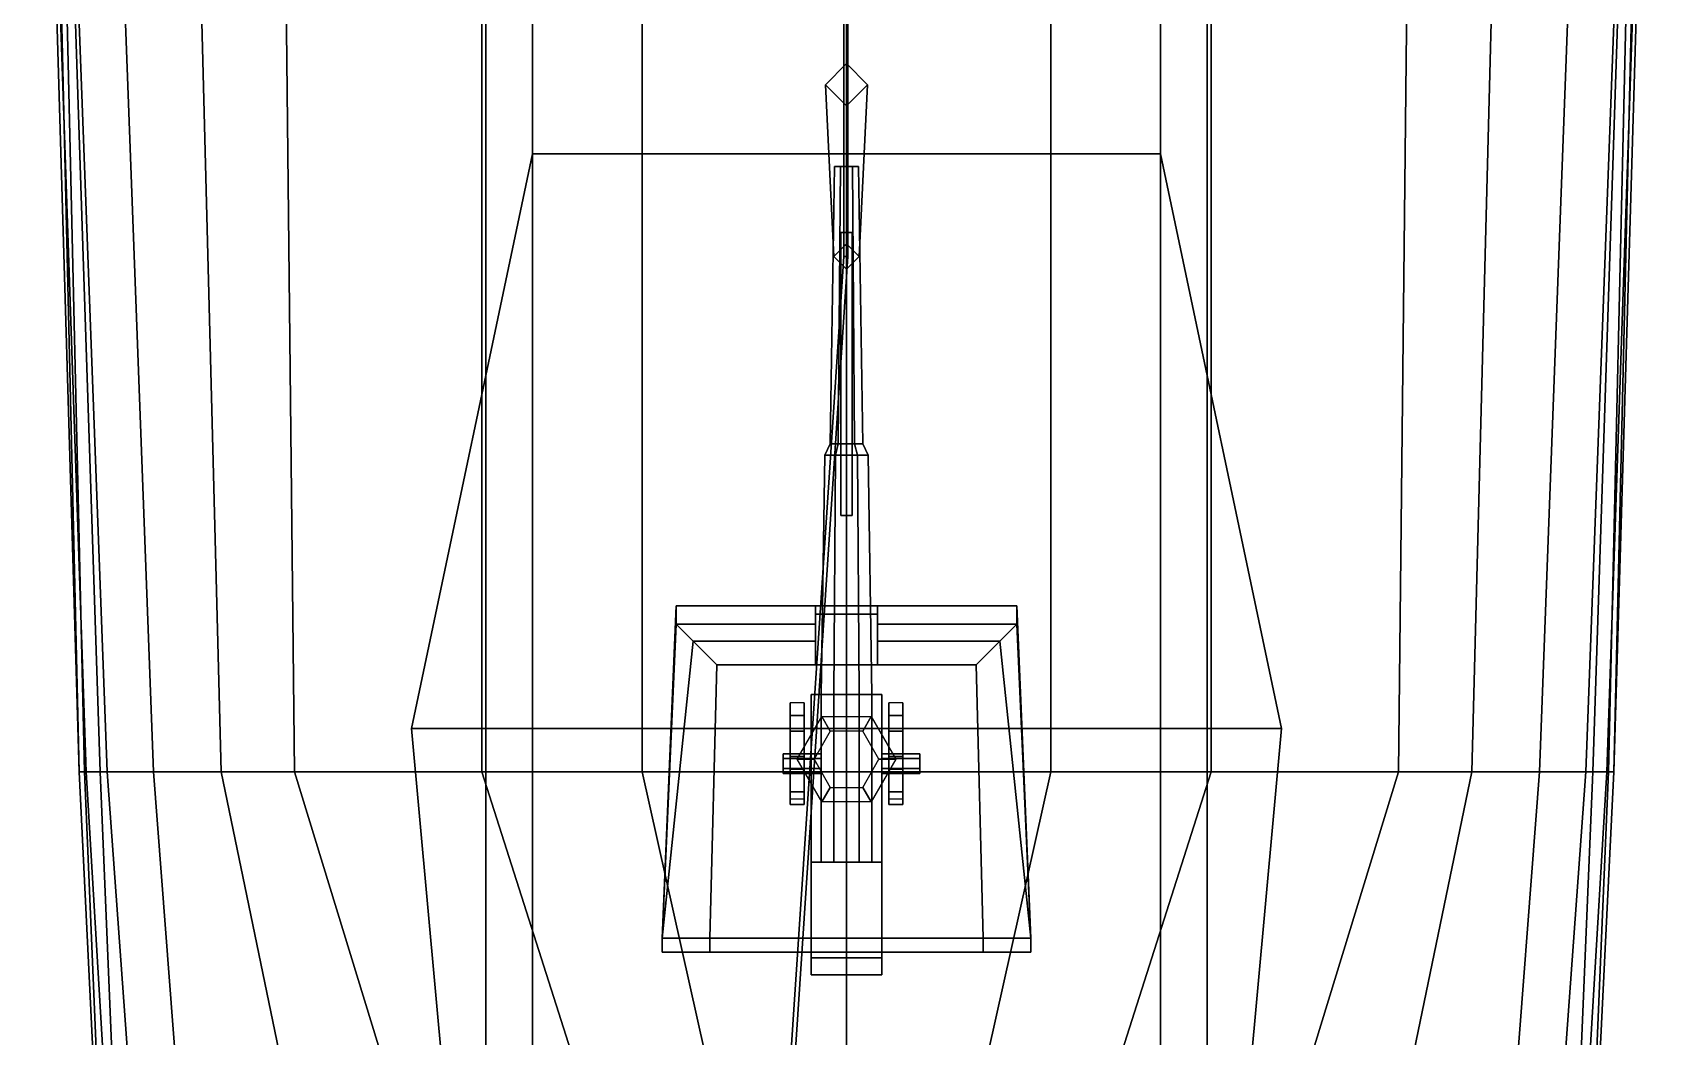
# Model space of a CAD drawing. Header units: millimetres. Extents: x -6 to 6, y -60 to 60.
# Drawn here: x -5.78 to 5.78, y -28.96 to -21.83 of the extents above; entities that cross this region are included whole.
import ezdxf

# ---------------------------------------------------------------- set-up
doc = ezdxf.new("R2010")
doc.units = ezdxf.units.MM
for name, color, linetype in [('gun', 1, 'Continuous'), ('h2', 7, 'Continuous'), ('r2', 6, 'Continuous'), ('railings', 6, 'Continuous'), ('sleeve', 5, 'Continuous'), ('turret', 2, 'Continuous')]:
    doc.layers.add(name, color=color, linetype=linetype)

msp = doc.modelspace()

# ---------------------------------------------------------------- linework, layer by layer
for points in [[(-2.23, 18.44, 3.38), (-2.23, 18.44, 2.86), (-2.23, -22.69, 2.84), (-2.23, -22.69, 3.38)], [(-0.02, -23.42, 14.75), (0.01, -23.42, 14.767), (0.01, 18.39, 24.25), (-0.02, 18.39, 24.23)], [(0.01, -23.42, 14.733), (-0.02, -23.42, 14.75), (-0.02, 18.39, 24.23), (0.01, 18.39, 24.21)], [(0.01, -23.42, 14.767), (0.01, -23.42, 14.733), (0.01, 18.39, 24.21), (0.01, 18.39, 24.25)], [(2.23, -22.69, 2.84), (2.23, 18.44, 2.86), (2.23, 18.44, 3.38), (2.23, -22.69, 3.38)], [(2.23, -22.69, 3.38), (2.23, -10.92, 3.38), (-2.23, -10.92, 3.38), (-2.23, -22.69, 3.38)], [(-0.02, -23.34, 14.68), (0.01, -23.34, 14.7), (0.01, -11.26, 5.97), (-0.02, -11.26, 5.95)], [(0.01, -23.34, 14.66), (-0.02, -23.34, 14.68), (-0.02, -11.26, 5.95), (0.01, -11.26, 5.93)], [(0.01, -23.34, 14.7), (0.01, -23.34, 14.66), (0.01, -11.26, 5.93), (0.01, -11.26, 5.97)], [(-5.45, -27.08, 1.58), (-5.78, -15.88, 1.51), (-5.78, -15.88, 0.44), (-5.4, -27.08, -0.09)], [(-5.4, -27.08, -0.09), (-5.78, -15.88, 0.44), (-5.67, -15.88, -0.93), (-5.25, -27.08, -0.86)], [(-5.45, -27.08, 2.46), (-5.71, -15.88, 2.39), (-5.78, -15.88, 1.51), (-5.45, -27.08, 1.58)], [(-5.41, -27.08, 2.75), (-5.67, -15.88, 2.68), (-5.71, -15.88, 2.39), (-5.45, -27.08, 2.46)], [(-5.25, -27.08, -0.86), (-5.67, -15.88, -0.93), (-5.34, -15.88, -1.82), (-4.92, -27.08, -1.43)], [(-2.56, -27.08, 2.9), (-2.56, -15.88, 2.83), (-5.67, -15.88, 2.68), (-5.41, -27.08, 2.75)], [(-4.92, -27.08, -1.43), (-5.34, -15.88, -1.82), (-4.73, -15.88, -2.5), (-4.44, -27.08, -1.91)], [(-4.44, -27.08, -1.91), (-4.73, -15.88, -2.5), (-4.04, -15.88, -2.87), (-3.92, -27.08, -2.23)], [(-3.92, -27.08, -2.23), (-4.04, -15.88, -2.87), (-2.59, -15.88, -3.33), (-2.59, -27.08, -2.75)], [(-2.59, -27.08, -2.75), (-2.59, -15.88, -3.33), (-1.45, -15.88, -3.56), (-1.45, -27.08, -3.17)], [(0, -27.08, 2.92), (0, -15.88, 2.85), (-2.56, -15.88, 2.83), (-2.56, -27.08, 2.9)], [(-1.45, -27.08, -3.17), (-1.45, -15.88, -3.56), (0, -15.88, -3.78), (0, -27.08, -3.71)], [(0, -22.05, 3.38), (-0.15, -22.2, 3.38), (-0.09, -23.42, 14.81), (0, -23.33, 14.81)], [(0.15, -22.2, 3.38), (0, -22.05, 3.38), (0, -23.33, 14.81), (0.09, -23.42, 14.81)], [(-0.15, -22.2, 3.38), (0, -22.35, 3.38), (0, -23.51, 14.81), (-0.09, -23.42, 14.81)], [(0, -22.35, 3.38), (0.15, -22.2, 3.38), (0.09, -23.42, 14.81), (0, -23.51, 14.81)], [(-2.23, -22.69, 4.9), (-3.09, -26.77, 4.9), (3.09, -26.77, 4.9), (2.23, -22.69, 4.9)], [(2.23, -22.69, 4.9), (3.09, -26.77, 4.9), (-3.09, -26.77, 4.9), (-2.23, -22.69, 4.9)], [(-2.23, -22.69, 4.9), (-2.23, -22.69, 2.84), (-2.23, -42.15, 3), (-2.23, -42.15, 4.9)], [(2.23, -22.69, 4.9), (2.23, -22.69, 3.38), (-2.23, -22.69, 3.38), (-2.23, -22.69, 4.9)], [(2.23, -42.15, 3), (2.23, -22.69, 2.84), (2.23, -22.69, 4.9), (2.23, -42.15, 4.9)], [(0.09, -23.42, 14.81), (0, -23.33, 14.81), (-0.09, -23.42, 14.81), (0, -23.51, 14.81)], [(-0.04, -25.26, 13.9), (0, -25.26, 13.94), (0, -23.25, 13.26), (-0.04, -23.25, 13.22)], [(0, -25.26, 13.86), (-0.04, -25.26, 13.9), (-0.04, -23.25, 13.22), (0, -23.25, 13.18)], [(0, -25.26, 13.94), (0.04, -25.26, 13.9), (0.04, -23.25, 13.22), (0, -23.25, 13.26)], [(0.04, -25.26, 13.9), (0, -25.26, 13.86), (0, -23.25, 13.18), (0.04, -23.25, 13.22)], [(-0.4, -29.16, 7.89), (-0.37, -29.16, 7.91), (0.01, -23.42, 14.55), (-0.02, -23.42, 14.53)], [(-0.37, -29.16, 7.87), (-0.4, -29.16, 7.89), (-0.02, -23.42, 14.53), (0.01, -23.42, 14.51)], [(-0.37, -29.16, 7.91), (-0.37, -29.16, 7.87), (0.01, -23.42, 14.51), (0.01, -23.42, 14.55)], [(-0.04, -25.26, 13.9), (0, -25.26, 13.86), (0.04, -25.26, 13.9), (0, -25.26, 13.94)], [(-2.75, -30.48, 4.9), (-3.09, -26.77, 4.9), (3.09, -26.77, 4.9), (2.75, -30.48, 4.9)], [(2.75, -30.48, 4.9), (3.09, -26.77, 4.9), (-3.09, -26.77, 4.9), (-2.75, -30.48, 4.9)], [(-5.18, -32.59, 2.87), (-5.45, -27.08, 2.46), (-5.45, -27.08, 1.58), (-5.18, -32.59, 1.16)], [(-5.18, -32.59, 1.16), (-5.45, -27.08, 1.58), (-5.4, -27.08, -0.09), (-5.07, -32.59, -0.07)], [(-5.18, -32.59, 2.87), (-5.41, -27.08, 2.75), (-5.45, -27.08, 2.46), (-5.18, -32.59, 2.87)], [(-2.56, -32.59, 3.01), (-2.56, -27.08, 2.9), (-5.41, -27.08, 2.75), (-5.18, -32.59, 2.87)], [(-5.07, -32.59, -0.07), (-5.4, -27.08, -0.09), (-5.25, -27.08, -0.86), (-4.85, -32.59, -0.69)], [(-4.85, -32.59, -0.69), (-5.25, -27.08, -0.86), (-4.92, -27.08, -1.43), (-4.5, -32.59, -1.17)], [(-4.5, -32.59, -1.17), (-4.92, -27.08, -1.43), (-4.44, -27.08, -1.91), (-3.3, -32.59, -1.85)], [(-3.3, -32.59, -1.85), (-4.44, -27.08, -1.91), (-3.92, -27.08, -2.23), (-2.23, -32.59, -2.21)], [(-2.23, -32.59, -2.21), (-3.92, -27.08, -2.23), (-2.59, -27.08, -2.75), (-0.83, -32.59, -2.73)], [(-0.83, -32.59, -2.73), (-2.59, -27.08, -2.75), (-1.45, -27.08, -3.17), (-0.22, -32.59, -3.15)], [(0, -32.59, 3.08), (0, -27.08, 2.92), (-2.56, -27.08, 2.9), (-2.56, -32.59, 3.01)], [(-0.22, -32.59, -3.15), (-1.45, -27.08, -3.17), (0, -27.08, -3.71), (0, -32.59, -3.69)]]:
    msp.add_3dface(points)
at = {"layer": 'gun'}
for points in [[(-0.085, -22.78, 6.23), (-0.043, -22.78, 6.156), (-0.058, -24.75, 6.13), (-0.115, -24.75, 6.23)], [(-0.043, -22.78, 6.304), (-0.085, -22.78, 6.23), (-0.115, -24.75, 6.23), (-0.058, -24.75, 6.33)], [(0.042, -22.78, 6.156), (-0.043, -22.78, 6.156), (-0.085, -22.78, 6.23), (0.085, -22.78, 6.23)], [(0.085, -22.78, 6.23), (-0.085, -22.78, 6.23), (-0.043, -22.78, 6.304), (0.042, -22.78, 6.304)], [(-0.043, -22.78, 6.156), (0.042, -22.78, 6.156), (0.057, -24.75, 6.13), (-0.058, -24.75, 6.13)], [(0.042, -22.78, 6.304), (-0.043, -22.78, 6.304), (-0.058, -24.75, 6.33), (0.057, -24.75, 6.33)], [(0.042, -22.78, 6.156), (0.085, -22.78, 6.23), (0.115, -24.75, 6.23), (0.057, -24.75, 6.13)], [(0.085, -22.78, 6.23), (0.042, -22.78, 6.304), (0.057, -24.75, 6.33), (0.115, -24.75, 6.23)], [(-0.155, -24.83, 6.23), (-0.078, -24.83, 6.096), (-0.09, -26.53, 6.074), (-0.18, -26.53, 6.23)], [(-0.078, -24.83, 6.364), (-0.155, -24.83, 6.23), (-0.18, -26.53, 6.23), (-0.09, -26.53, 6.386)], [(-0.115, -24.75, 6.23), (-0.058, -24.75, 6.13), (-0.078, -24.83, 6.096), (-0.155, -24.83, 6.23)], [(-0.058, -24.75, 6.33), (-0.115, -24.75, 6.23), (-0.155, -24.83, 6.23), (-0.078, -24.83, 6.364)], [(-0.078, -24.83, 6.096), (0.077, -24.83, 6.096), (0.09, -26.53, 6.074), (-0.09, -26.53, 6.074)], [(0.077, -24.83, 6.364), (-0.078, -24.83, 6.364), (-0.09, -26.53, 6.386), (0.09, -26.53, 6.386)], [(-0.058, -24.75, 6.13), (0.057, -24.75, 6.13), (0.077, -24.83, 6.096), (-0.078, -24.83, 6.096)], [(0.057, -24.75, 6.33), (-0.058, -24.75, 6.33), (-0.078, -24.83, 6.364), (0.077, -24.83, 6.364)], [(0.057, -24.75, 6.13), (0.115, -24.75, 6.23), (0.155, -24.83, 6.23), (0.077, -24.83, 6.096)], [(0.115, -24.75, 6.23), (0.057, -24.75, 6.33), (0.077, -24.83, 6.364), (0.155, -24.83, 6.23)], [(0.077, -24.83, 6.096), (0.155, -24.83, 6.23), (0.18, -26.53, 6.23), (0.09, -26.53, 6.074)], [(0.155, -24.83, 6.23), (0.077, -24.83, 6.364), (0.09, -26.53, 6.386), (0.18, -26.53, 6.23)], [(-0.18, -26.53, 6.23), (-0.09, -26.53, 6.074), (-0.09, -27.72, 6.074), (-0.18, -27.72, 6.23)], [(-0.09, -26.53, 6.386), (-0.18, -26.53, 6.23), (-0.18, -27.72, 6.23), (-0.09, -27.72, 6.386)], [(-0.09, -26.53, 6.074), (0.09, -26.53, 6.074), (0.09, -27.72, 6.074), (-0.09, -27.72, 6.074)], [(0.09, -26.53, 6.386), (-0.09, -26.53, 6.386), (-0.09, -27.72, 6.386), (0.09, -27.72, 6.386)], [(0.09, -26.53, 6.074), (0.18, -26.53, 6.23), (0.18, -27.72, 6.23), (0.09, -27.72, 6.074)], [(0.18, -26.53, 6.23), (0.09, -26.53, 6.386), (0.09, -27.72, 6.386), (0.18, -27.72, 6.23)], [(0.25, -27.72, 6.72), (0.25, -27.72, 5.98), (-0.25, -27.72, 5.98), (-0.25, -27.72, 6.72)], [(-0.25, -27.72, 6.72), (-0.25, -28.4, 6.72), (0.25, -28.4, 6.72), (0.25, -27.72, 6.72)], [(-0.25, -27.72, 5.98), (-0.25, -28.4, 5.98), (-0.25, -28.4, 6.72), (-0.25, -27.72, 6.72)], [(0.25, -27.72, 5.98), (0.25, -28.4, 5.98), (-0.25, -28.4, 5.98), (-0.25, -27.72, 5.98)], [(0.25, -28.4, 6.72), (0.25, -28.4, 5.98), (0.25, -27.72, 5.98), (0.25, -27.72, 6.72)], [(-0.25, -28.4, 6.72), (-0.25, -28.52, 6.72), (0.25, -28.52, 6.72), (0.25, -28.4, 6.72)], [(-0.25, -28.4, 5.98), (-0.25, -28.52, 6.04), (-0.25, -28.52, 6.72), (-0.25, -28.4, 6.72)], [(0.25, -28.4, 5.98), (0.25, -28.52, 6.04), (-0.25, -28.52, 6.04), (-0.25, -28.4, 5.98)], [(0.25, -28.52, 6.72), (0.25, -28.52, 6.04), (0.25, -28.4, 5.98), (0.25, -28.4, 6.72)], [(-0.25, -28.52, 6.72), (-0.25, -28.52, 6.04), (0.25, -28.52, 6.04), (0.25, -28.52, 6.72)]]:
    msp.add_3dface(points, dxfattribs=at)
at = {"layer": 'h2'}
for points in [[(0, -27.08, 2.92), (0, -15.88, 2.85), (2.56, -15.88, 2.83), (2.56, -27.08, 2.9)], [(1.45, -27.08, -3.17), (1.45, -15.88, -3.56), (0, -15.88, -3.78), (0, -27.08, -3.71)], [(2.59, -27.08, -2.75), (2.59, -15.88, -3.33), (1.45, -15.88, -3.56), (1.45, -27.08, -3.17)], [(2.56, -27.08, 2.9), (2.56, -15.88, 2.83), (5.67, -15.88, 2.68), (5.41, -27.08, 2.75)], [(3.92, -27.08, -2.23), (4.04, -15.88, -2.87), (2.59, -15.88, -3.33), (2.59, -27.08, -2.75)], [(4.44, -27.08, -1.91), (4.73, -15.88, -2.5), (4.04, -15.88, -2.87), (3.92, -27.08, -2.23)], [(4.92, -27.08, -1.43), (5.34, -15.88, -1.82), (4.73, -15.88, -2.5), (4.44, -27.08, -1.91)], [(5.25, -27.08, -0.86), (5.67, -15.88, -0.93), (5.34, -15.88, -1.82), (4.92, -27.08, -1.43)], [(5.4, -27.08, -0.09), (5.78, -15.88, 0.44), (5.67, -15.88, -0.93), (5.25, -27.08, -0.86)], [(5.45, -27.08, 1.58), (5.78, -15.88, 1.51), (5.78, -15.88, 0.44), (5.4, -27.08, -0.09)], [(5.41, -27.08, 2.75), (5.67, -15.88, 2.68), (5.71, -15.88, 2.39), (5.45, -27.08, 2.46)], [(5.45, -27.08, 2.46), (5.71, -15.88, 2.39), (5.78, -15.88, 1.51), (5.45, -27.08, 1.58)], [(0.22, -32.59, -3.15), (1.45, -27.08, -3.17), (0, -27.08, -3.71), (0, -32.59, -3.69)], [(0, -32.59, 3.08), (0, -27.08, 2.92), (2.56, -27.08, 2.9), (2.56, -32.59, 3.01)], [(0.83, -32.59, -2.73), (2.59, -27.08, -2.75), (1.45, -27.08, -3.17), (0.22, -32.59, -3.15)], [(2.23, -32.59, -2.21), (3.92, -27.08, -2.23), (2.59, -27.08, -2.75), (0.83, -32.59, -2.73)], [(3.3, -32.59, -1.85), (4.44, -27.08, -1.91), (3.92, -27.08, -2.23), (2.23, -32.59, -2.21)], [(2.56, -32.59, 3.01), (2.56, -27.08, 2.9), (5.41, -27.08, 2.75), (5.18, -32.59, 2.87)], [(4.5, -32.59, -1.17), (4.92, -27.08, -1.43), (4.44, -27.08, -1.91), (3.3, -32.59, -1.85)], [(4.85, -32.59, -0.69), (5.25, -27.08, -0.86), (4.92, -27.08, -1.43), (4.5, -32.59, -1.17)], [(5.07, -32.59, -0.07), (5.4, -27.08, -0.09), (5.25, -27.08, -0.86), (4.85, -32.59, -0.69)], [(5.18, -32.59, 1.16), (5.45, -27.08, 1.58), (5.4, -27.08, -0.09), (5.07, -32.59, -0.07)], [(5.18, -32.59, 2.87), (5.41, -27.08, 2.75), (5.45, -27.08, 2.46), (5.18, -32.59, 2.87)], [(5.18, -32.59, 2.87), (5.45, -27.08, 2.46), (5.45, -27.08, 1.58), (5.18, -32.59, 1.16)]]:
    msp.add_3dface(points, dxfattribs=at)
at = {"layer": 'r2'}
for points in [[(-5.67, -15.88, 2.68), (-5.41, -27.08, 2.75), (-5.3, -27.08, 3.7), (-5.67, -15.88, 3.7)], [(-5.67, -15.88, 3.7), (-5.3, -27.08, 3.7), (-5.41, -27.08, 2.75), (-5.67, -15.88, 2.68)], [(-2.23, -22.69, 4.9), (-3.09, -26.77, 4.9), (-3.09, -26.77, 5.75), (-2.23, -22.69, 5.75)], [(-2.23, -22.69, 5.75), (-3.09, -26.77, 5.75), (-3.09, -26.77, 4.9), (-2.23, -22.69, 4.9)], [(-3.09, -26.77, 4.9), (-2.75, -30.48, 4.9), (-2.75, -30.48, 5.75), (-3.09, -26.77, 5.75)], [(-3.09, -26.77, 5.75), (-2.75, -30.48, 5.75), (-2.75, -30.48, 4.9), (-3.09, -26.77, 4.9)], [(-5.41, -27.08, 2.75), (-5.18, -32.59, 2.87), (-5.07, -32.59, 3.7), (-5.3, -27.08, 3.7)], [(-5.3, -27.08, 3.7), (-5.07, -32.59, 3.7), (-5.18, -32.59, 2.87), (-5.41, -27.08, 2.75)]]:
    msp.add_3dface(points, dxfattribs=at)
at = {"layer": 'railings'}
for points in [[(5.67, -15.88, 3.7), (5.3, -27.08, 3.7), (5.41, -27.08, 2.75), (5.67, -15.88, 2.68)], [(5.67, -15.88, 2.68), (5.41, -27.08, 2.75), (5.3, -27.08, 3.7), (5.67, -15.88, 3.7)], [(-2.23, -22.69, 4.9), (2.23, -22.69, 4.9), (2.23, -22.69, 5.75), (-2.23, -22.69, 5.75)], [(-2.23, -22.69, 5.75), (2.23, -22.69, 5.75), (2.23, -22.69, 4.9), (-2.23, -22.69, 4.9)], [(2.23, -22.69, 5.75), (3.09, -26.77, 5.75), (3.09, -26.77, 4.9), (2.23, -22.69, 4.9)], [(2.23, -22.69, 4.9), (3.09, -26.77, 4.9), (3.09, -26.77, 5.75), (2.23, -22.69, 5.75)], [(3.09, -26.77, 5.75), (2.75, -30.48, 5.75), (2.75, -30.48, 4.9), (3.09, -26.77, 4.9)], [(3.09, -26.77, 4.9), (2.75, -30.48, 4.9), (2.75, -30.48, 5.75), (3.09, -26.77, 5.75)], [(5.3, -27.08, 3.7), (5.07, -32.59, 3.7), (5.18, -32.59, 2.87), (5.41, -27.08, 2.75)], [(5.41, -27.08, 2.75), (5.18, -32.59, 2.87), (5.07, -32.59, 3.7), (5.3, -27.08, 3.7)]]:
    msp.add_3dface(points, dxfattribs=at)
at = {"layer": 'sleeve'}
for points in [[(-0.25, -26.53, 5.98), (-0.25, -27.72, 5.98), (-0.25, -27.72, 6.47), (-0.25, -26.53, 6.47)], [(-0.25, -26.53, 6.47), (-0.25, -27.72, 6.47), (0.25, -27.72, 6.47), (0.25, -26.53, 6.47)], [(0.25, -26.53, 5.98), (0.25, -27.72, 5.98), (-0.25, -27.72, 5.98), (-0.25, -26.53, 5.98)], [(0.25, -26.53, 6.47), (0.25, -26.53, 5.98), (-0.25, -26.53, 5.98), (-0.25, -26.53, 6.47)], [(0.25, -27.72, 6.47), (0.25, -27.72, 5.98), (0.25, -26.53, 5.98), (0.25, -26.53, 6.47)], [(-0.45, -27.09, 6.23), (-0.45, -26.95, 6.23), (-0.45, -26.985, 6.169), (-0.45, -27.055, 6.169)], [(-0.45, -27.055, 6.291), (-0.45, -26.985, 6.291), (-0.45, -26.95, 6.23), (-0.45, -27.09, 6.23)], [(-0.18, -26.95, 6.23), (-0.18, -26.985, 6.169), (-0.45, -26.985, 6.169), (-0.45, -26.95, 6.23)], [(-0.18, -26.985, 6.291), (-0.18, -26.95, 6.23), (-0.45, -26.95, 6.23), (-0.45, -26.985, 6.291)], [(-0.18, -26.985, 6.169), (-0.18, -27.055, 6.169), (-0.45, -27.055, 6.169), (-0.45, -26.985, 6.169)], [(-0.18, -27.055, 6.291), (-0.18, -26.985, 6.291), (-0.45, -26.985, 6.291), (-0.45, -27.055, 6.291)], [(0.25, -26.95, 6.23), (0.25, -26.985, 6.291), (0.52, -26.985, 6.291), (0.52, -26.95, 6.23)], [(0.25, -26.985, 6.169), (0.25, -26.95, 6.23), (0.52, -26.95, 6.23), (0.52, -26.985, 6.169)], [(0.25, -26.985, 6.291), (0.25, -27.055, 6.291), (0.52, -27.055, 6.291), (0.52, -26.985, 6.291)], [(0.25, -27.055, 6.169), (0.25, -26.985, 6.169), (0.52, -26.985, 6.169), (0.52, -27.055, 6.169)], [(0.52, -26.985, 6.291), (0.52, -27.055, 6.291), (0.52, -27.09, 6.23), (0.52, -26.95, 6.23)], [(0.52, -26.95, 6.23), (0.52, -27.09, 6.23), (0.52, -27.055, 6.169), (0.52, -26.985, 6.169)], [(-0.18, -27.055, 6.169), (-0.18, -27.09, 6.23), (-0.45, -27.09, 6.23), (-0.45, -27.055, 6.169)], [(-0.18, -27.09, 6.23), (-0.18, -27.055, 6.291), (-0.45, -27.055, 6.291), (-0.45, -27.09, 6.23)], [(0.25, -27.055, 6.291), (0.25, -27.09, 6.23), (0.52, -27.09, 6.23), (0.52, -27.055, 6.291)], [(0.25, -27.09, 6.23), (0.25, -27.055, 6.169), (0.52, -27.055, 6.169), (0.52, -27.09, 6.23)], [(-0.25, -27.72, 6.47), (-0.25, -27.72, 5.98), (0.25, -27.72, 5.98), (0.25, -27.72, 6.47)]]:
    msp.add_3dface(points, dxfattribs=at)
at = {"layer": 'turret'}
for points in [[(1.21, -25.9, 5.11), (1.31, -28.26, 5.11), (-1.31, -28.26, 5.11), (-1.21, -25.9, 5.11)], [(-1.21, -25.9, 5.11), (-1.31, -28.26, 5.11), (1.31, -28.26, 5.11), (1.21, -25.9, 5.11)], [(-1.21, -25.9, 5.11), (-1.31, -28.26, 5.11), (-1.31, -28.26, 6.49), (-1.21, -26.03, 6.49)], [(-1.21, -26.03, 6.49), (-1.31, -28.26, 6.49), (-1.31, -28.26, 5.11), (-1.21, -25.9, 5.11)], [(-0.22, -25.9, 5.11), (-0.22, -26.03, 6.49), (-1.21, -26.03, 6.49), (-1.21, -25.9, 5.11)], [(-1.21, -25.9, 5.11), (-1.21, -26.03, 6.49), (-0.22, -26.03, 6.49), (-0.22, -25.9, 5.11)], [(0.22, -25.9, 5.11), (0.22, -25.96, 5.747), (-0.22, -25.96, 5.747), (-0.22, -25.9, 5.11)], [(-0.22, -25.9, 5.11), (-0.22, -25.96, 5.747), (0.22, -25.96, 5.747), (0.22, -25.9, 5.11)], [(1.21, -25.9, 5.11), (1.21, -26.03, 6.49), (0.22, -26.03, 6.49), (0.22, -25.9, 5.11)], [(0.22, -25.9, 5.11), (0.22, -26.03, 6.49), (1.21, -26.03, 6.49), (1.21, -25.9, 5.11)], [(1.21, -26.03, 6.49), (1.31, -28.26, 6.49), (1.31, -28.26, 5.11), (1.21, -25.9, 5.11)], [(1.21, -25.9, 5.11), (1.31, -28.26, 5.11), (1.31, -28.26, 6.49), (1.21, -26.03, 6.49)], [(-1.21, -26.03, 6.49), (-1.31, -28.26, 6.49), (-1.31, -28.26, 7.01), (-1.09, -26.15, 6.7)], [(-1.09, -26.15, 6.7), (-1.31, -28.26, 7.01), (-1.31, -28.26, 6.49), (-1.21, -26.03, 6.49)], [(-1.21, -26.03, 6.49), (-1.09, -26.15, 6.7), (-0.22, -26.15, 6.7), (-0.22, -26.03, 6.49)], [(-0.22, -26.03, 6.49), (-0.22, -26.15, 6.7), (-1.09, -26.15, 6.7), (-1.21, -26.03, 6.49)], [(0.22, -26.03, 6.49), (0.22, -26.15, 6.7), (1.09, -26.15, 6.7), (1.21, -26.03, 6.49)], [(1.21, -26.03, 6.49), (1.09, -26.15, 6.7), (0.22, -26.15, 6.7), (0.22, -26.03, 6.49)], [(1.09, -26.15, 6.7), (1.31, -28.26, 7.01), (1.31, -28.26, 6.49), (1.21, -26.03, 6.49)], [(1.21, -26.03, 6.49), (1.31, -28.26, 6.49), (1.31, -28.26, 7.01), (1.09, -26.15, 6.7)], [(-1.09, -26.15, 6.7), (-1.31, -28.26, 7.01), (-0.97, -28.26, 7.31), (-0.92, -26.32, 7.02)], [(-0.92, -26.32, 7.02), (-0.97, -28.26, 7.31), (-1.31, -28.26, 7.01), (-1.09, -26.15, 6.7)], [(-1.09, -26.15, 6.7), (-0.92, -26.32, 7.02), (-0.22, -26.32, 7.02), (-0.22, -26.15, 6.7)], [(-0.22, -26.15, 6.7), (-0.22, -26.32, 7.02), (-0.92, -26.32, 7.02), (-1.09, -26.15, 6.7)], [(1.09, -26.15, 6.7), (0.92, -26.32, 7.02), (0.22, -26.32, 7.02), (0.22, -26.15, 6.7)], [(0.22, -26.15, 6.7), (0.22, -26.32, 7.02), (0.92, -26.32, 7.02), (1.09, -26.15, 6.7)], [(0.92, -26.32, 7.02), (0.97, -28.26, 7.31), (1.31, -28.26, 7.01), (1.09, -26.15, 6.7)], [(1.09, -26.15, 6.7), (1.31, -28.26, 7.01), (0.97, -28.26, 7.31), (0.92, -26.32, 7.02)], [(0.92, -26.32, 7.02), (0.97, -28.26, 7.31), (-0.97, -28.26, 7.31), (-0.92, -26.32, 7.02)], [(-0.92, -26.32, 7.02), (-0.97, -28.26, 7.31), (0.97, -28.26, 7.31), (0.92, -26.32, 7.02)], [(-0.4, -26.59, 5.11), (-0.4, -27.27, 5.11), (-0.4, -27.31, 5.85), (-0.4, -26.68, 5.85)], [(-0.3, -26.68, 5.85), (-0.3, -26.59, 5.11), (-0.4, -26.59, 5.11), (-0.4, -26.68, 5.85)], [(-0.4, -26.68, 5.85), (-0.4, -27.31, 5.85), (-0.4, -27.22, 6.23), (-0.4, -26.79, 6.23)], [(-0.3, -26.79, 6.23), (-0.3, -26.68, 5.85), (-0.4, -26.68, 5.85), (-0.4, -26.79, 6.23)], [(-0.115, -26.791, 4.9), (-0.23, -26.99, 4.9), (-0.35, -26.99, 5.11), (-0.175, -26.687, 5.11)], [(-0.3, -27.31, 5.85), (-0.3, -27.27, 5.11), (-0.3, -26.59, 5.11), (-0.3, -26.68, 5.85)], [(-0.3, -27.22, 6.23), (-0.3, -27.31, 5.85), (-0.3, -26.68, 5.85), (-0.3, -26.79, 6.23)], [(0.115, -26.791, 4.9), (-0.115, -26.791, 4.9), (-0.175, -26.687, 5.11), (0.175, -26.687, 5.11)], [(0.23, -26.99, 4.9), (0.115, -26.791, 4.9), (0.175, -26.687, 5.11), (0.35, -26.99, 5.11)], [(0.4, -26.68, 5.85), (0.4, -26.59, 5.11), (0.3, -26.59, 5.11), (0.3, -26.68, 5.85)], [(0.3, -26.59, 5.11), (0.3, -27.27, 5.11), (0.3, -27.31, 5.85), (0.3, -26.68, 5.85)], [(0.4, -26.79, 6.23), (0.4, -26.68, 5.85), (0.3, -26.68, 5.85), (0.3, -26.79, 6.23)], [(0.3, -26.68, 5.85), (0.3, -27.31, 5.85), (0.3, -27.22, 6.23), (0.3, -26.79, 6.23)], [(0.4, -27.31, 5.85), (0.4, -27.27, 5.11), (0.4, -26.59, 5.11), (0.4, -26.68, 5.85)], [(0.4, -27.22, 6.23), (0.4, -27.31, 5.85), (0.4, -26.68, 5.85), (0.4, -26.79, 6.23)], [(-0.3, -26.97, 6.43), (-0.3, -26.79, 6.23), (-0.4, -26.79, 6.23), (-0.4, -26.97, 6.43)], [(-0.4, -26.79, 6.23), (-0.4, -27.22, 6.23), (-0.4, -27.06, 6.43), (-0.4, -26.97, 6.43)], [(-0.3, -27.06, 6.43), (-0.3, -27.22, 6.23), (-0.3, -26.79, 6.23), (-0.3, -26.97, 6.43)], [(0.3, -26.79, 6.23), (0.3, -27.22, 6.23), (0.3, -27.06, 6.43), (0.3, -26.97, 6.43)], [(0.4, -26.97, 6.43), (0.4, -26.79, 6.23), (0.3, -26.79, 6.23), (0.3, -26.97, 6.43)], [(0.4, -27.06, 6.43), (0.4, -27.22, 6.23), (0.4, -26.79, 6.23), (0.4, -26.97, 6.43)], [(-0.4, -26.97, 6.43), (-0.4, -27.06, 6.43), (-0.3, -27.06, 6.43), (-0.3, -26.97, 6.43)], [(-0.23, -26.99, 4.9), (-0.115, -27.189, 4.9), (-0.175, -27.293, 5.11), (-0.35, -26.99, 5.11)], [(0.115, -27.189, 4.9), (0.23, -26.99, 4.9), (0.35, -26.99, 5.11), (0.175, -27.293, 5.11)], [(0.3, -26.97, 6.43), (0.3, -27.06, 6.43), (0.4, -27.06, 6.43), (0.4, -26.97, 6.43)], [(-0.4, -27.06, 6.43), (-0.4, -27.22, 6.23), (-0.3, -27.22, 6.23), (-0.3, -27.06, 6.43)], [(0.3, -27.06, 6.43), (0.3, -27.22, 6.23), (0.4, -27.22, 6.23), (0.4, -27.06, 6.43)], [(-0.4, -27.22, 6.23), (-0.4, -27.31, 5.85), (-0.3, -27.31, 5.85), (-0.3, -27.22, 6.23)], [(-0.4, -27.31, 5.85), (-0.4, -27.27, 5.11), (-0.3, -27.27, 5.11), (-0.3, -27.31, 5.85)], [(-0.115, -27.189, 4.9), (0.115, -27.189, 4.9), (0.175, -27.293, 5.11), (-0.175, -27.293, 5.11)], [(0.3, -27.22, 6.23), (0.3, -27.31, 5.85), (0.4, -27.31, 5.85), (0.4, -27.22, 6.23)], [(0.3, -27.31, 5.85), (0.3, -27.27, 5.11), (0.4, -27.27, 5.11), (0.4, -27.31, 5.85)], [(-0.97, -28.26, 7.31), (-0.97, -28.36, 7.33), (-1.31, -28.36, 7.03), (-1.31, -28.26, 7.01)], [(-1.31, -28.26, 7.01), (-1.31, -28.36, 7.03), (-0.97, -28.36, 7.33), (-0.97, -28.26, 7.31)], [(-1.31, -28.26, 7.01), (-1.31, -28.36, 7.03), (-1.31, -28.36, 6.49), (-1.31, -28.26, 6.49)], [(-1.31, -28.26, 6.49), (-1.31, -28.36, 6.49), (-1.31, -28.36, 7.03), (-1.31, -28.26, 7.01)], [(-1.31, -28.26, 6.49), (-1.31, -28.36, 6.49), (-1.31, -28.36, 5.21), (-1.31, -28.26, 5.11)], [(-1.31, -28.26, 5.11), (-1.31, -28.36, 5.21), (-1.31, -28.36, 6.49), (-1.31, -28.26, 6.49)], [(-0.97, -28.26, 7.31), (-0.97, -28.36, 7.33), (0.97, -28.36, 7.33), (0.97, -28.26, 7.31)], [(0.97, -28.26, 7.31), (0.97, -28.36, 7.33), (-0.97, -28.36, 7.33), (-0.97, -28.26, 7.31)], [(1.31, -28.26, 7.01), (1.31, -28.36, 7.03), (0.97, -28.36, 7.33), (0.97, -28.26, 7.31)], [(0.97, -28.26, 7.31), (0.97, -28.36, 7.33), (1.31, -28.36, 7.03), (1.31, -28.26, 7.01)], [(1.31, -28.26, 6.49), (1.31, -28.36, 6.49), (1.31, -28.36, 7.03), (1.31, -28.26, 7.01)], [(1.31, -28.26, 7.01), (1.31, -28.36, 7.03), (1.31, -28.36, 6.49), (1.31, -28.26, 6.49)], [(1.31, -28.26, 5.11), (1.31, -28.36, 5.21), (1.31, -28.36, 6.49), (1.31, -28.26, 6.49)], [(1.31, -28.26, 6.49), (1.31, -28.36, 6.49), (1.31, -28.36, 5.21), (1.31, -28.26, 5.11)]]:
    msp.add_3dface(points, dxfattribs=at)

doc.saveas('drawing.dxf')
